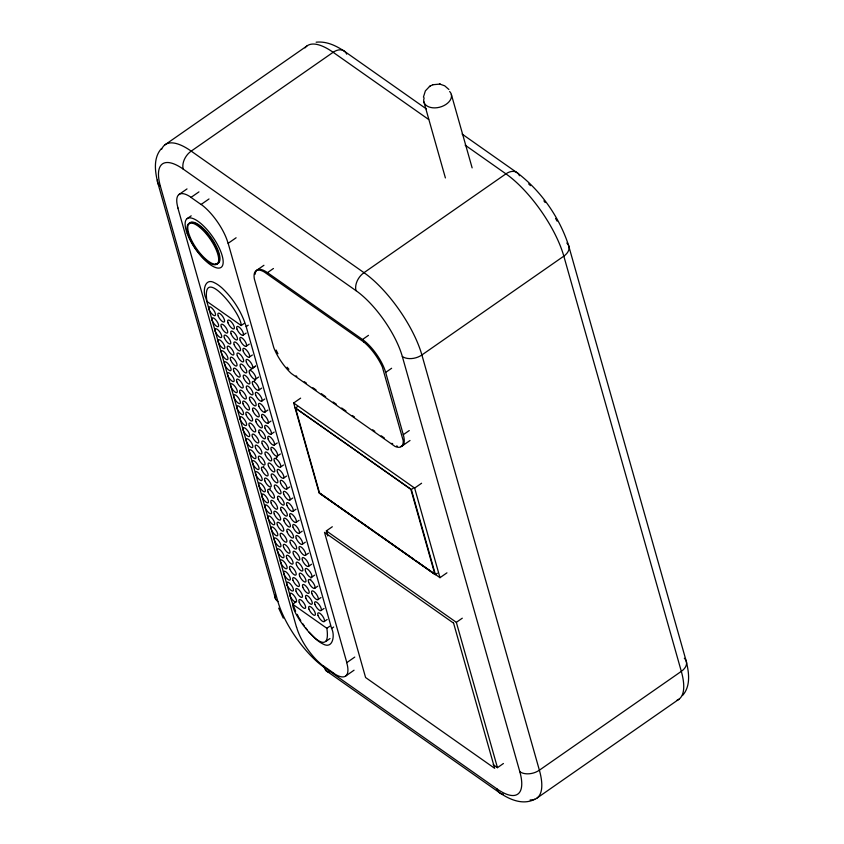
<?xml version="1.0" encoding="UTF-8"?>
<svg xmlns="http://www.w3.org/2000/svg" width="844" height="844" viewBox="0 0 844 844"><rect width="100%" height="100%" fill="white"/><g stroke="black" fill="none" stroke-linecap="round" stroke-linejoin="round"><path stroke-width="1.27" d="M423.424 97.134L425.365 90.909L429.638 86.383M161.51 148.449C152.912 158.039 155.043 172.081 157.986 183.538L275.482 598.765M682.49 695.551C691.088 685.961 688.957 671.919 686.014 660.462L568.518 245.235C559.234 217.087 541.415 191.482 517.942 173.337L462.101 134.059M292.646 604.209C292.309 616.405 332.473 666.317 326.85 628.274L292.646 604.209L295.695 602.099M164.949 144.83L306.889 46.009M178.812 194.626L187.009 188.919M198.941 191.883L190.997 197.412L201.062 204.491L209.006 198.962M187.157 218.628L191.198 215.821M236.109 237.776L228.165 243.304L346.821 662.614L354.754 657.086M256.977 270.122L263.929 265.29M255.141 274.226A28.464 10.096 55.2 0 1 267.474 272.644L273.435 268.498M241.184 325.52C241.648 313.082 200.883 262.779 206.98 301.466L241.184 325.52L244.222 323.41M309.126 632.188L315.445 638.718A29.287 10.392 55.2 0 0 322.767 643.866C332.979 649.806 335.173 635.068 331.597 628.464L246.174 326.617L248.252 325.172M243.104 335.205L246.163 333.074M246.226 346.24L249.286 344.109M249.307 357.139L252.367 355.007M252.43 368.174L255.489 366.043M249.465 370.495L255.595 366.233M255.553 379.209L258.612 377.078M258.675 390.244L261.735 388.103M261.756 401.132L264.816 399.001M267.474 272.644L362.519 339.499L368.469 335.353M264.879 412.167L267.938 410.036M295.083 407.895L410.838 489.32L434.945 574.5L319.19 493.075L293.68 402.989L300.633 398.146M267.991 423.161L271.051 421.029M437.392 573.213L435.409 574.595L319.549 493.096L295.474 408.011L297.457 406.629M271.114 434.196L274.173 432.065M274.194 445.094L277.254 442.952M400.52 446.55A28.464 10.096 55.2 0 0 403.295 434.702L385.666 372.415L391.627 368.269M277.317 456.119L280.377 453.988M280.44 467.154L283.5 465.023M283.563 478.189L286.622 476.058M286.643 489.087L289.703 486.956M289.766 500.123L292.826 497.992M292.942 511.358L296.012 509.227M403.295 434.702L409.256 430.546M402.071 446.033L410.015 440.494M296.065 522.394L299.135 520.263M299.156 533.292L302.215 531.161M302.279 544.327L305.338 542.186M327.788 535.951L326.364 530.897L332.314 526.751M305.401 555.352L308.461 553.221M295.474 408.011L411.334 489.52L413.317 488.127M293.68 402.989L414.636 488.075L421.589 483.243M308.514 566.387L311.584 564.256M311.605 577.285L314.664 575.154M314.728 588.321L317.787 586.19M317.935 599.662L320.994 597.531M321.015 610.56L324.085 608.429M324.138 621.595L327.198 619.464M326.85 628.274L329.888 626.153M331.597 628.464L333.665 627.018M325.942 641.366L330.004 638.539M416.44 561.112L439.988 577.676L446.94 572.833M345.861 675.907L354.047 670.21M326.364 530.897L456.34 622.334L462.29 618.188M493.17 764.643L497.464 767.66L503.414 763.514M537.111 797.991L679.051 699.17M430.218 86.014L432.93 84.727M429.427 86.521L430.387 85.898M534.811 799.257C522.71 805.577 509.08 799.395 498.857 792.221L326.058 670.663M432.888 84.738L439.756 84.094M316.141 42.2C326.818 41.05 336.577 45.892 345.143 51.779L426.273 108.855M439.903 84.115L444.704 85.814L448.902 89.496M439.471 84.052L440.22 84.168M428.657 119.489L333.137 52.296A71.149 25.236 55.2 0 0 305.032 47.886M465.149 145.157L505.936 173.853A71.149 25.236 55.2 0 1 563.824 256.143L681.319 671.37A71.149 25.236 55.2 0 1 676.751 700.425M277.898 601.54L160.402 186.313A56.917 20.193 55.2 0 1 183.211 169.106L356.01 290.663A56.917 20.193 55.2 0 1 402.324 356.495L519.82 771.722A56.917 20.193 55.2 0 1 497.01 788.929L324.212 667.372A56.917 20.193 55.2 0 1 277.898 601.54A14.232 9.284 -15.8 0 1 274.986 595.009M304.325 381.699L306.467 383.208M312.871 387.712L316.067 389.97M321.416 393.726L325.678 396.733M333.158 401.987L336.366 404.244M341.704 408L345.977 410.996M352.381 415.512L354.512 417.01M372.668 429.786L374.81 431.284M381.214 435.789L384.41 438.047M319.032 492.579L335.089 503.879M337.231 505.387L374.694 531.741M376.835 533.25L414.298 559.604M323.611 666.043L333.675 673.122M305.528 627.641L306.963 629.529M302.732 623.705L304.125 625.699M298.882 617.481L300.738 620.614M297.162 614.337L298.301 616.426M295.622 611.246L291.349 600.158L205.936 298.301C202.349 291.697 204.543 276.959 214.756 282.898A29.287 10.392 55.2 0 1 222.077 288.047C233.218 298.533 241.627 312.006 246.174 326.617M278.71 608.123L283.267 618.135M451.34 94.401L472.134 167.882M423.888 101.913L445.4 177.936M456.34 622.334L497.464 767.66M414.636 488.075L439.988 577.676M411.334 489.52L435.409 574.595M177.862 207.919L296.508 627.229M362.519 339.499A28.464 10.096 55.2 0 1 385.666 372.415M397.355 446.181A28.464 10.096 55.2 0 1 396.638 445.927M392.713 443.86A28.464 10.096 55.2 0 1 391.89 443.3M296.856 376.445A28.464 10.096 55.2 0 1 296.012 375.833M288.891 369.239A28.464 10.096 55.2 0 1 287.097 367.203M277.961 353.741A28.464 10.096 55.2 0 1 276.136 350.049M188.866 224.219A24.687 8.757 55.2 0 1 211.992 238.915A24.687 8.757 55.2 0 1 215.484 263.813M201.02 204.322A33.486 11.879 55.2 0 1 228.028 243.209M178 208.014A33.486 11.879 55.2 0 1 190.955 197.243M323.653 666.211A33.486 11.879 55.2 0 1 296.655 627.324M346.673 662.519A33.486 11.879 55.2 0 1 333.728 673.29M310.634 579.438A5.317 1.888 55.2 0 1 310.961 578.889M269.89 489.172A5.317 1.888 55.2 0 1 270.428 488.275M263.592 467.186A5.317 1.888 55.2 0 1 263.697 466.416M276.262 457.954A5.317 1.888 55.2 0 1 277.191 457.29M254.424 381.161A5.317 1.888 55.2 0 1 255.384 380.233M356.01 290.663A14.232 9.537 -54.9 0 1 363.996 272.675L505.936 173.853A14.232 9.537 -54.9 0 1 519.482 175.721M402.324 356.495A14.232 9.284 -15.8 0 0 421.884 354.965L563.824 256.143A14.232 9.284 -15.8 0 0 566.83 243.04M530.116 799.943A71.149 25.236 55.2 0 0 539.379 770.192L421.884 354.965A71.149 25.236 55.2 0 0 363.996 272.675L191.198 151.118A71.149 25.236 55.2 0 0 161.689 149.188M519.82 771.722A14.232 9.284 -15.8 0 0 539.379 770.192L681.319 671.37A14.232 9.284 -15.8 0 0 684.326 658.267M183.211 169.106A14.232 9.537 -54.9 0 1 191.198 151.118L333.137 52.296A14.232 9.537 -54.9 0 1 346.684 54.164M160.402 186.313A14.232 9.284 -15.8 0 1 157.49 179.793M503.33 794.183A14.232 9.537 -54.9 0 1 497.01 788.929M329.487 672.489A14.232 9.537 -54.9 0 1 324.212 667.372M528.682 183.908A56.917 20.193 55.2 0 1 530.496 185.638M543.905 200.84A56.917 20.193 55.2 0 1 545.182 202.539M555.595 218.448A56.917 20.193 55.2 0 1 557.093 221.139M449.652 91.5A14.232 9.284 -15.8 0 1 439.471 107.262A14.232 9.284 -15.8 0 1 424.152 97.851M363.88 342.073L264.14 271.905A28.453 10.096 55.2 0 0 254.329 278.868L273.794 347.654A28.464 10.096 55.2 0 0 291.359 373.523L394.939 446.381A28.464 10.096 55.2 0 0 403.2 440.652L382.353 366.982A28.464 10.096 55.2 0 0 363.88 342.073M453.576 623.136L324.507 532.342L365.589 677.521L494.658 768.314L453.576 623.136M189.51 235.624A24.687 8.757 55.2 0 0 216.897 264.045A24.687 8.757 55.2 0 0 204.332 230.496A24.687 8.757 55.2 0 0 189.51 235.624M188.824 236.109A24.687 8.757 55.2 0 0 216.212 264.52A24.687 8.757 55.2 0 0 203.636 230.971A24.687 8.757 55.2 0 0 188.824 236.109M187.231 233.64A29.709 10.539 55.2 0 0 220.189 267.843A29.709 10.539 55.2 0 0 205.06 227.469A29.709 10.539 55.2 0 0 187.231 233.64M314.949 604.536A5.317 1.888 55.2 0 0 320.847 610.655A5.317 1.888 55.2 0 0 318.135 603.428A5.317 1.888 55.2 0 0 314.949 604.536M305.887 598.164A5.317 1.888 55.2 0 0 311.784 604.283A5.317 1.888 55.2 0 0 309.083 597.056A5.317 1.888 55.2 0 0 305.887 598.164M287.044 584.903A5.317 1.888 55.2 0 0 292.942 591.022A5.317 1.888 55.2 0 0 290.241 583.805A5.317 1.888 55.2 0 0 287.044 584.903M296.107 591.275A5.317 1.888 55.2 0 0 302.004 597.394A5.317 1.888 55.2 0 0 299.293 590.178A5.317 1.888 55.2 0 0 296.107 591.275M299.23 602.31A5.317 1.888 55.2 0 0 305.127 608.429A5.317 1.888 55.2 0 0 302.416 601.213A5.317 1.888 55.2 0 0 299.23 602.31M290.167 595.938A5.317 1.888 55.2 0 0 296.065 602.057A5.317 1.888 55.2 0 0 293.364 594.841A5.317 1.888 55.2 0 0 290.167 595.938M309.009 609.199A5.317 1.888 55.2 0 0 314.907 615.318A5.317 1.888 55.2 0 0 312.206 608.091A5.317 1.888 55.2 0 0 309.009 609.199M318.072 615.571A5.317 1.888 55.2 0 0 323.969 621.69A5.317 1.888 55.2 0 0 321.258 614.464A5.317 1.888 55.2 0 0 318.072 615.571M311.869 593.638A5.317 1.888 55.2 0 0 317.766 599.757A5.317 1.888 55.2 0 0 315.055 592.53A5.317 1.888 55.2 0 0 311.869 593.638M302.806 587.266A5.317 1.888 55.2 0 0 308.704 593.385A5.317 1.888 55.2 0 0 305.992 586.158A5.317 1.888 55.2 0 0 302.806 587.266M283.964 574.015A5.317 1.888 55.2 0 0 289.861 580.134A5.317 1.888 55.2 0 0 287.16 572.907A5.317 1.888 55.2 0 0 283.964 574.015M293.026 580.387A5.317 1.888 55.2 0 0 298.924 586.496A5.317 1.888 55.2 0 0 296.212 579.279A5.317 1.888 55.2 0 0 293.026 580.387M299.325 549.328A5.317 1.888 55.2 0 0 305.222 555.447A5.317 1.888 55.2 0 0 302.521 548.22A5.317 1.888 55.2 0 0 299.325 549.328M290.273 542.956A5.317 1.888 55.2 0 0 296.17 549.075A5.317 1.888 55.2 0 0 293.459 541.848A5.317 1.888 55.2 0 0 290.273 542.956M271.43 529.705A5.317 1.888 55.2 0 0 277.328 535.824A5.317 1.888 55.2 0 0 274.616 528.597A5.317 1.888 55.2 0 0 271.43 529.705M280.482 536.077A5.317 1.888 55.2 0 0 286.38 542.196A5.317 1.888 55.2 0 0 283.679 534.969A5.317 1.888 55.2 0 0 280.482 536.077M283.605 547.112A5.317 1.888 55.2 0 0 289.503 553.231A5.317 1.888 55.2 0 0 286.802 546.005A5.317 1.888 55.2 0 0 283.605 547.112M274.553 540.74A5.317 1.888 55.2 0 0 280.451 546.859A5.317 1.888 55.2 0 0 277.739 539.632A5.317 1.888 55.2 0 0 274.553 540.74M293.396 553.991A5.317 1.888 55.2 0 0 299.293 560.11A5.317 1.888 55.2 0 0 296.582 552.883A5.317 1.888 55.2 0 0 293.396 553.991M302.447 560.363A5.317 1.888 55.2 0 0 308.345 566.482A5.317 1.888 55.2 0 0 305.633 559.255A5.317 1.888 55.2 0 0 302.447 560.363M308.651 582.297A5.317 1.888 55.2 0 0 314.548 588.416A5.317 1.888 55.2 0 0 311.847 581.189A5.317 1.888 55.2 0 0 308.651 582.297M299.599 575.924A5.317 1.888 55.2 0 0 305.496 582.043A5.317 1.888 55.2 0 0 302.785 574.817A5.317 1.888 55.2 0 0 299.599 575.924M280.757 562.663A5.317 1.888 55.2 0 0 286.654 568.782A5.317 1.888 55.2 0 0 283.943 561.566A5.317 1.888 55.2 0 0 280.757 562.663M289.808 569.035A5.317 1.888 55.2 0 0 295.706 575.154A5.317 1.888 55.2 0 0 293.005 567.938A5.317 1.888 55.2 0 0 289.808 569.035M286.686 558A5.317 1.888 55.2 0 0 292.583 564.119A5.317 1.888 55.2 0 0 289.882 556.903A5.317 1.888 55.2 0 0 286.686 558M277.634 551.638A5.317 1.888 55.2 0 0 283.531 557.747A5.317 1.888 55.2 0 0 280.82 550.531A5.317 1.888 55.2 0 0 277.634 551.638M296.476 564.889A5.317 1.888 55.2 0 0 302.374 571.008A5.317 1.888 55.2 0 0 299.662 563.781A5.317 1.888 55.2 0 0 296.476 564.889M305.528 571.261A5.317 1.888 55.2 0 0 311.425 577.38A5.317 1.888 55.2 0 0 308.725 570.154A5.317 1.888 55.2 0 0 305.528 571.261M293.079 527.257A5.317 1.888 55.2 0 0 298.976 533.376A5.317 1.888 55.2 0 0 296.276 526.16A5.317 1.888 55.2 0 0 293.079 527.257M284.027 520.885A5.317 1.888 55.2 0 0 289.925 527.004A5.317 1.888 55.2 0 0 287.213 519.788A5.317 1.888 55.2 0 0 284.027 520.885M265.185 507.634A5.317 1.888 55.2 0 0 271.082 513.753A5.317 1.888 55.2 0 0 268.371 506.527A5.317 1.888 55.2 0 0 265.185 507.634M274.237 514.007A5.317 1.888 55.2 0 0 280.134 520.126A5.317 1.888 55.2 0 0 277.433 512.899A5.317 1.888 55.2 0 0 274.237 514.007M277.359 525.042A5.317 1.888 55.2 0 0 283.257 531.161A5.317 1.888 55.2 0 0 280.556 523.934A5.317 1.888 55.2 0 0 277.359 525.042M268.308 518.67A5.317 1.888 55.2 0 0 274.205 524.789A5.317 1.888 55.2 0 0 271.494 517.562A5.317 1.888 55.2 0 0 268.308 518.67M287.15 531.92A5.317 1.888 55.2 0 0 293.047 538.039A5.317 1.888 55.2 0 0 290.336 530.823A5.317 1.888 55.2 0 0 287.15 531.92M296.202 538.293A5.317 1.888 55.2 0 0 302.099 544.412A5.317 1.888 55.2 0 0 299.398 537.185A5.317 1.888 55.2 0 0 296.202 538.293M289.998 516.359A5.317 1.888 55.2 0 0 295.896 522.478A5.317 1.888 55.2 0 0 293.184 515.262A5.317 1.888 55.2 0 0 289.998 516.359M280.936 509.998A5.317 1.888 55.2 0 0 286.833 516.106A5.317 1.888 55.2 0 0 284.133 508.89A5.317 1.888 55.2 0 0 280.936 509.998M262.104 496.736A5.317 1.888 55.2 0 0 267.991 502.855A5.317 1.888 55.2 0 0 265.29 495.639A5.317 1.888 55.2 0 0 262.104 496.736M271.156 503.108A5.317 1.888 55.2 0 0 277.054 509.227A5.317 1.888 55.2 0 0 274.342 502.001A5.317 1.888 55.2 0 0 271.156 503.108M268.033 492.073A5.317 1.888 55.2 0 0 273.931 498.192A5.317 1.888 55.2 0 0 271.23 490.976A5.317 1.888 55.2 0 0 268.033 492.073M258.981 485.701A5.317 1.888 55.2 0 0 264.879 491.82A5.317 1.888 55.2 0 0 262.167 484.604A5.317 1.888 55.2 0 0 258.981 485.701M277.824 498.962A5.317 1.888 55.2 0 0 283.711 505.081A5.317 1.888 55.2 0 0 281.01 497.854A5.317 1.888 55.2 0 0 277.824 498.962M286.876 505.334A5.317 1.888 55.2 0 0 292.773 511.453A5.317 1.888 55.2 0 0 290.062 504.227A5.317 1.888 55.2 0 0 286.876 505.334M261.914 417.126A5.317 1.888 55.2 0 0 267.812 423.245A5.317 1.888 55.2 0 0 265.111 416.029A5.317 1.888 55.2 0 0 261.914 417.126M252.862 410.764A5.317 1.888 55.2 0 0 258.76 416.873A5.317 1.888 55.2 0 0 256.048 409.656A5.317 1.888 55.2 0 0 252.862 410.764M234.02 397.503A5.317 1.888 55.2 0 0 239.918 403.622A5.317 1.888 55.2 0 0 237.206 396.395A5.317 1.888 55.2 0 0 234.02 397.503M243.072 403.875A5.317 1.888 55.2 0 0 248.969 409.994A5.317 1.888 55.2 0 0 246.269 402.767A5.317 1.888 55.2 0 0 243.072 403.875M246.195 414.91A5.317 1.888 55.2 0 0 252.092 421.029A5.317 1.888 55.2 0 0 249.391 413.803A5.317 1.888 55.2 0 0 246.195 414.91M237.143 408.538A5.317 1.888 55.2 0 0 243.04 414.657A5.317 1.888 55.2 0 0 240.329 407.43A5.317 1.888 55.2 0 0 237.143 408.538M255.985 421.789A5.317 1.888 55.2 0 0 261.883 427.908A5.317 1.888 55.2 0 0 259.171 420.692A5.317 1.888 55.2 0 0 255.985 421.789M265.037 428.161A5.317 1.888 55.2 0 0 270.935 434.28A5.317 1.888 55.2 0 0 268.234 427.064A5.317 1.888 55.2 0 0 265.037 428.161M271.251 450.095A5.317 1.888 55.2 0 0 277.138 456.214A5.317 1.888 55.2 0 0 274.437 448.987A5.317 1.888 55.2 0 0 271.251 450.095M262.189 443.722A5.317 1.888 55.2 0 0 268.086 449.841A5.317 1.888 55.2 0 0 265.375 442.615A5.317 1.888 55.2 0 0 262.189 443.722M243.346 430.472A5.317 1.888 55.2 0 0 249.244 436.591A5.317 1.888 55.2 0 0 246.532 429.364A5.317 1.888 55.2 0 0 243.346 430.472M252.409 436.844A5.317 1.888 55.2 0 0 258.306 442.963A5.317 1.888 55.2 0 0 255.595 435.736A5.317 1.888 55.2 0 0 252.409 436.844M249.286 425.809A5.317 1.888 55.2 0 0 255.183 431.928A5.317 1.888 55.2 0 0 252.472 424.701A5.317 1.888 55.2 0 0 249.286 425.809M240.223 419.436A5.317 1.888 55.2 0 0 246.121 425.555A5.317 1.888 55.2 0 0 243.42 418.329A5.317 1.888 55.2 0 0 240.223 419.436M259.066 432.687A5.317 1.888 55.2 0 0 264.963 438.806A5.317 1.888 55.2 0 0 262.252 431.59A5.317 1.888 55.2 0 0 259.066 432.687M268.128 439.059A5.317 1.888 55.2 0 0 274.015 445.178A5.317 1.888 55.2 0 0 271.314 437.952A5.317 1.888 55.2 0 0 268.128 439.059M280.577 483.063A5.317 1.888 55.2 0 0 286.475 489.182A5.317 1.888 55.2 0 0 283.763 481.956A5.317 1.888 55.2 0 0 280.577 483.063M271.515 476.691A5.317 1.888 55.2 0 0 277.412 482.81A5.317 1.888 55.2 0 0 274.711 475.583A5.317 1.888 55.2 0 0 271.515 476.691M252.672 463.43A5.317 1.888 55.2 0 0 258.57 469.549A5.317 1.888 55.2 0 0 255.869 462.333A5.317 1.888 55.2 0 0 252.672 463.43M261.735 469.802A5.317 1.888 55.2 0 0 267.632 475.921A5.317 1.888 55.2 0 0 264.921 468.705A5.317 1.888 55.2 0 0 261.735 469.802M264.858 480.837A5.317 1.888 55.2 0 0 270.755 486.956A5.317 1.888 55.2 0 0 268.044 479.73A5.317 1.888 55.2 0 0 264.858 480.837M255.795 474.465A5.317 1.888 55.2 0 0 261.693 480.584A5.317 1.888 55.2 0 0 258.992 473.357A5.317 1.888 55.2 0 0 255.795 474.465M274.638 487.726A5.317 1.888 55.2 0 0 280.535 493.835A5.317 1.888 55.2 0 0 277.824 486.619A5.317 1.888 55.2 0 0 274.638 487.726M283.7 494.088A5.317 1.888 55.2 0 0 289.597 500.207A5.317 1.888 55.2 0 0 286.886 492.991A5.317 1.888 55.2 0 0 283.7 494.088M277.486 472.165A5.317 1.888 55.2 0 0 283.384 478.284A5.317 1.888 55.2 0 0 280.683 471.057A5.317 1.888 55.2 0 0 277.486 472.165M268.434 465.793A5.317 1.888 55.2 0 0 274.332 471.912A5.317 1.888 55.2 0 0 271.62 464.685A5.317 1.888 55.2 0 0 268.434 465.793M249.592 452.532A5.317 1.888 55.2 0 0 255.489 458.651A5.317 1.888 55.2 0 0 252.778 451.434A5.317 1.888 55.2 0 0 249.592 452.532M258.644 458.904A5.317 1.888 55.2 0 0 264.541 465.023A5.317 1.888 55.2 0 0 261.84 457.807A5.317 1.888 55.2 0 0 258.644 458.904M255.532 447.879A5.317 1.888 55.2 0 0 261.418 453.988A5.317 1.888 55.2 0 0 258.718 446.771A5.317 1.888 55.2 0 0 255.532 447.879M246.469 441.507A5.317 1.888 55.2 0 0 252.367 447.626A5.317 1.888 55.2 0 0 249.655 440.399A5.317 1.888 55.2 0 0 246.469 441.507M265.311 454.758A5.317 1.888 55.2 0 0 271.209 460.877A5.317 1.888 55.2 0 0 268.498 453.65A5.317 1.888 55.2 0 0 265.311 454.758M274.363 461.13A5.317 1.888 55.2 0 0 280.261 467.249A5.317 1.888 55.2 0 0 277.56 460.022A5.317 1.888 55.2 0 0 274.363 461.13M249.476 373.175A5.317 1.888 55.2 0 0 255.373 379.294A5.317 1.888 55.2 0 0 252.672 372.077A5.317 1.888 55.2 0 0 249.476 373.175M240.424 366.802A5.317 1.888 55.2 0 0 246.321 372.921A5.317 1.888 55.2 0 0 243.61 365.705A5.317 1.888 55.2 0 0 240.424 366.802M221.582 353.552A5.317 1.888 55.2 0 0 227.479 359.671A5.317 1.888 55.2 0 0 224.768 352.444A5.317 1.888 55.2 0 0 221.582 353.552M230.644 359.924A5.317 1.888 55.2 0 0 236.531 366.043A5.317 1.888 55.2 0 0 233.83 358.816A5.317 1.888 55.2 0 0 230.644 359.924M233.756 370.959A5.317 1.888 55.2 0 0 239.654 377.078A5.317 1.888 55.2 0 0 236.953 369.851A5.317 1.888 55.2 0 0 233.756 370.959M224.704 364.587A5.317 1.888 55.2 0 0 230.602 370.706A5.317 1.888 55.2 0 0 227.891 363.479A5.317 1.888 55.2 0 0 224.704 364.587M243.547 377.838A5.317 1.888 55.2 0 0 249.444 383.957A5.317 1.888 55.2 0 0 246.733 376.74A5.317 1.888 55.2 0 0 243.547 377.838M252.599 384.21A5.317 1.888 55.2 0 0 258.496 390.329A5.317 1.888 55.2 0 0 255.795 383.102A5.317 1.888 55.2 0 0 252.599 384.21M258.813 406.143A5.317 1.888 55.2 0 0 264.71 412.262A5.317 1.888 55.2 0 0 261.999 405.036A5.317 1.888 55.2 0 0 258.813 406.143M249.75 399.771A5.317 1.888 55.2 0 0 255.648 405.89A5.317 1.888 55.2 0 0 252.936 398.663A5.317 1.888 55.2 0 0 249.75 399.771M230.908 386.52A5.317 1.888 55.2 0 0 236.805 392.639A5.317 1.888 55.2 0 0 234.105 385.413A5.317 1.888 55.2 0 0 230.908 386.52M239.97 392.893A5.317 1.888 55.2 0 0 245.868 399.001A5.317 1.888 55.2 0 0 243.156 391.785A5.317 1.888 55.2 0 0 239.97 392.893M236.847 381.857A5.317 1.888 55.2 0 0 242.745 387.976A5.317 1.888 55.2 0 0 240.034 380.749A5.317 1.888 55.2 0 0 236.847 381.857M227.785 375.485A5.317 1.888 55.2 0 0 233.682 381.604A5.317 1.888 55.2 0 0 230.982 374.377A5.317 1.888 55.2 0 0 227.785 375.485M246.627 388.736A5.317 1.888 55.2 0 0 252.525 394.855A5.317 1.888 55.2 0 0 249.824 387.628A5.317 1.888 55.2 0 0 246.627 388.736M255.69 395.108A5.317 1.888 55.2 0 0 261.587 401.227A5.317 1.888 55.2 0 0 258.876 394A5.317 1.888 55.2 0 0 255.69 395.108M243.241 351.115A5.317 1.888 55.2 0 0 249.128 357.234A5.317 1.888 55.2 0 0 246.427 350.007A5.317 1.888 55.2 0 0 243.241 351.115M234.178 344.742A5.317 1.888 55.2 0 0 240.076 350.861A5.317 1.888 55.2 0 0 237.364 343.635A5.317 1.888 55.2 0 0 234.178 344.742M215.336 331.481A5.317 1.888 55.2 0 0 221.233 337.6A5.317 1.888 55.2 0 0 218.522 330.384A5.317 1.888 55.2 0 0 215.336 331.481M224.398 337.853A5.317 1.888 55.2 0 0 230.296 343.972A5.317 1.888 55.2 0 0 227.585 336.756A5.317 1.888 55.2 0 0 224.398 337.853M227.521 348.888A5.317 1.888 55.2 0 0 233.408 355.007A5.317 1.888 55.2 0 0 230.707 347.781A5.317 1.888 55.2 0 0 227.521 348.888M218.459 342.516A5.317 1.888 55.2 0 0 224.356 348.635A5.317 1.888 55.2 0 0 221.645 341.409A5.317 1.888 55.2 0 0 218.459 342.516M237.301 355.778A5.317 1.888 55.2 0 0 243.199 361.886A5.317 1.888 55.2 0 0 240.487 354.67A5.317 1.888 55.2 0 0 237.301 355.778M246.364 362.139A5.317 1.888 55.2 0 0 252.25 368.258A5.317 1.888 55.2 0 0 249.55 361.042A5.317 1.888 55.2 0 0 246.364 362.139M240.15 340.216A5.317 1.888 55.2 0 0 246.047 346.335A5.317 1.888 55.2 0 0 243.346 339.109A5.317 1.888 55.2 0 0 240.15 340.216M231.098 333.844A5.317 1.888 55.2 0 0 236.995 339.963A5.317 1.888 55.2 0 0 234.284 332.736A5.317 1.888 55.2 0 0 231.098 333.844M212.255 320.583A5.317 1.888 55.2 0 0 218.153 326.702A5.317 1.888 55.2 0 0 215.442 319.486A5.317 1.888 55.2 0 0 212.255 320.583M221.307 326.955A5.317 1.888 55.2 0 0 227.205 333.074A5.317 1.888 55.2 0 0 224.504 325.858A5.317 1.888 55.2 0 0 221.307 326.955M218.185 315.93A5.317 1.888 55.2 0 0 224.082 322.039A5.317 1.888 55.2 0 0 221.381 314.823A5.317 1.888 55.2 0 0 218.185 315.93M209.133 309.558A5.317 1.888 55.2 0 0 215.03 315.677A5.317 1.888 55.2 0 0 212.319 308.45A5.317 1.888 55.2 0 0 209.133 309.558M227.975 322.809A5.317 1.888 55.2 0 0 233.872 328.928A5.317 1.888 55.2 0 0 231.161 321.701A5.317 1.888 55.2 0 0 227.975 322.809M237.027 329.181A5.317 1.888 55.2 0 0 242.924 335.3A5.317 1.888 55.2 0 0 240.223 328.073A5.317 1.888 55.2 0 0 237.027 329.181"/></g></svg>
